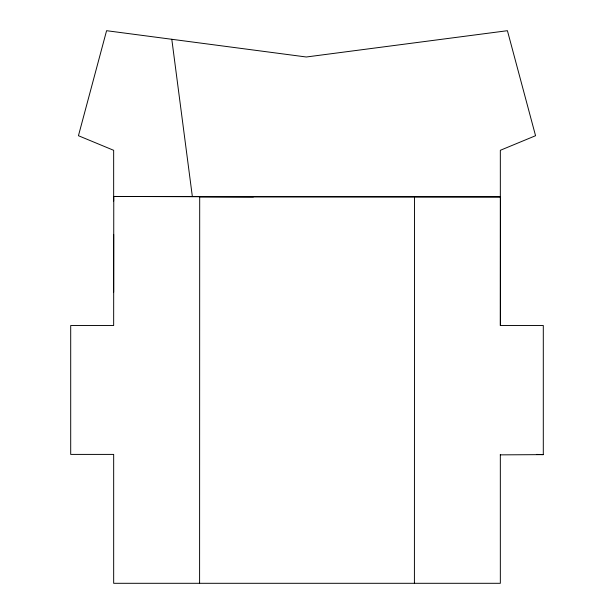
<?xml version="1.0" encoding="UTF-8"?>
<svg xmlns="http://www.w3.org/2000/svg" width="614" height="614" viewBox="0 0 614 614"><rect width="100%" height="100%" fill="white"/><g stroke="black" fill="none" stroke-linecap="round" stroke-linejoin="round"><path stroke-width="0.92" d="M253.398 196.894L113.767 196.449L113.659 325.52L70.702 325.52L70.702 454.406L113.667 454.406L113.667 583.3L500.341 583.3L500.333 454.406M199.596 583.3L199.696 196.894L500.441 196.894L500.364 325.512L500.333 150.3L535.554 135.717L507.417 30.7L306.294 56.995L106.583 30.7L78.446 135.717L113.659 150.307L113.659 201.016M414.412 583.3L414.511 196.894M113.767 196.449L500.441 196.894M500.341 454.859L543.298 454.629L543.298 325.512L500.333 325.512M536.621 454.406L543.298 454.629M171.797 39.288L192.366 196.626M113.659 234.379L113.659 292.157"/></g></svg>
